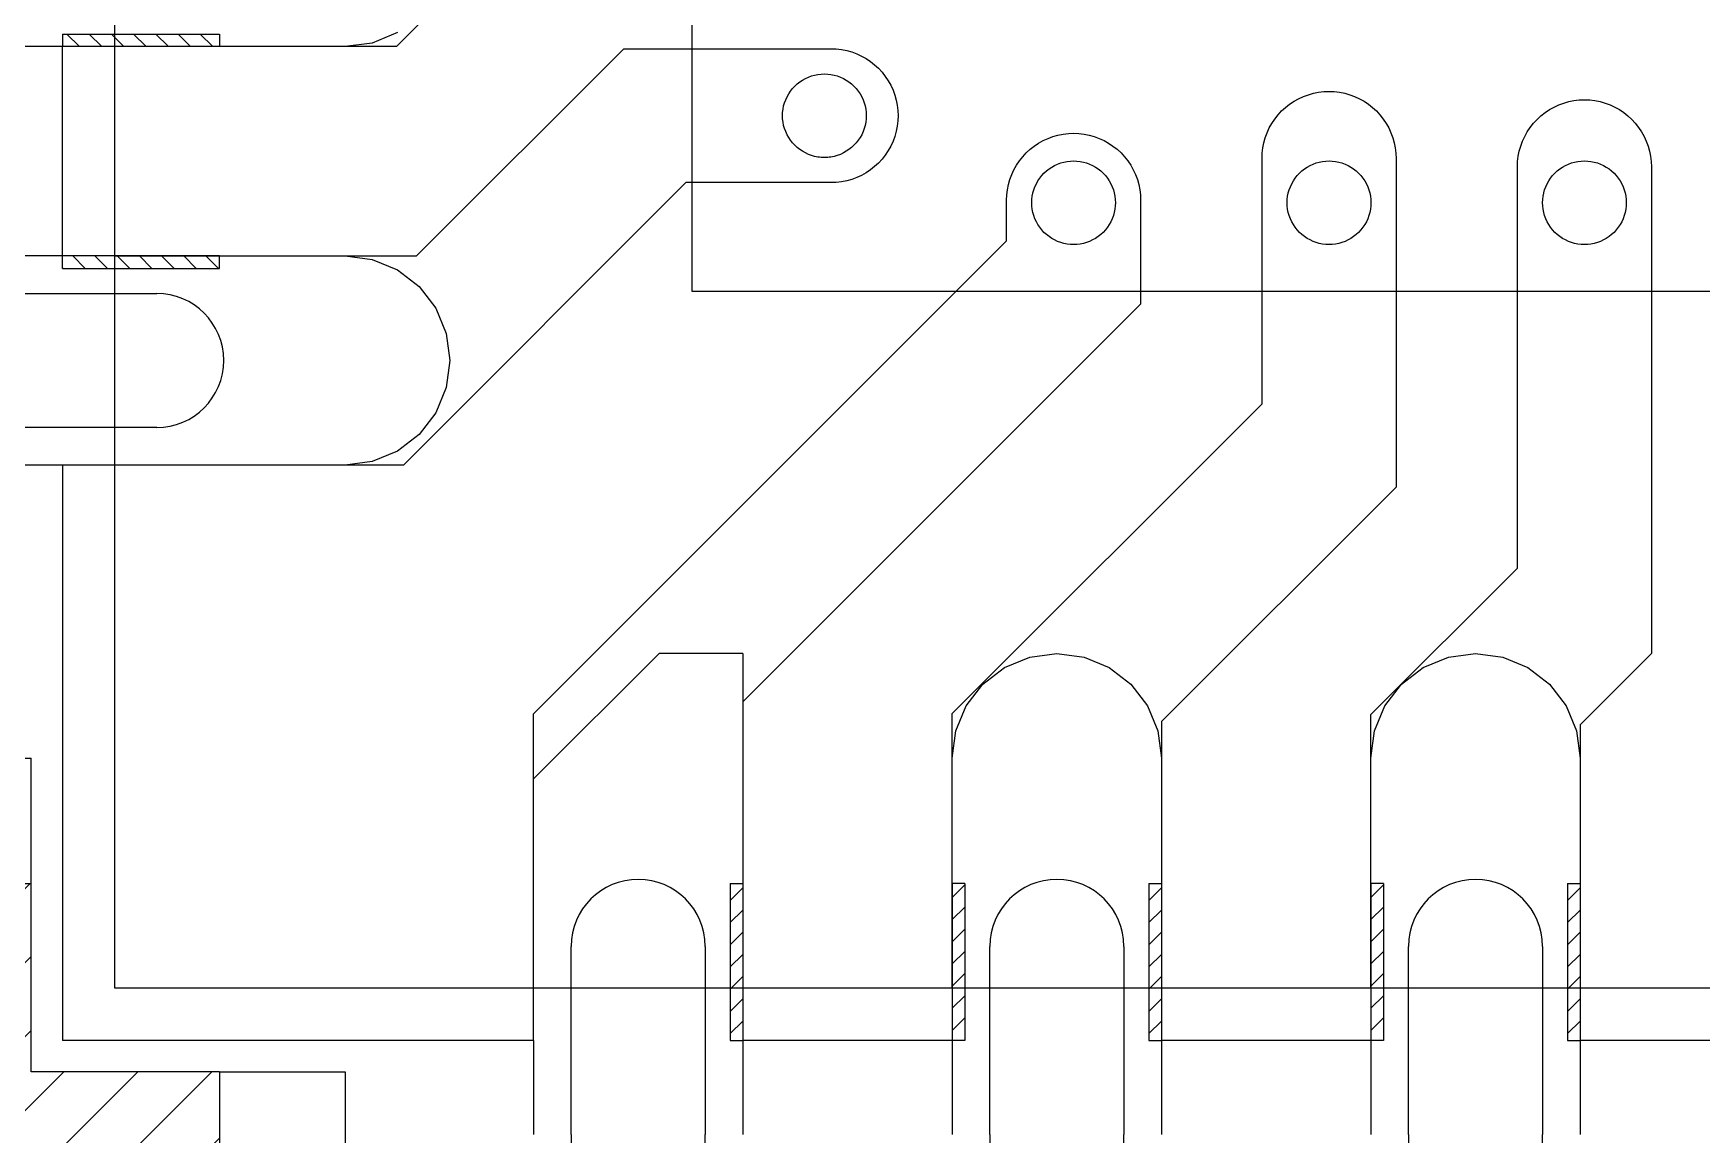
# Model space of a CAD drawing. Extents: x 98 to 785, y 191 to 514.
# Drawn here: x 168.738 to 172.723, y 266.864 to 269.496 of the extents above; entities that cross this region are included whole.
import ezdxf

# ---------------------------------------------------------------- set-up
doc = ezdxf.new("R2010")
doc.units = 0
doc.header["$LTSCALE"] = 12.7
doc.header["$MEASUREMENT"] = 0
doc.linetypes.add('PHANTOM', pattern=[2.5, 1.25, -0.25, 0.25, -0.25, 0.25, -0.25])
for name, color, linetype in [('SH-01_CU POST', 2, 'CONTINUOUS'), ('SH-01_HATCH', 10, 'CONTINUOUS'), ('SH-01_HIDDEN', 6, 'CONTINUOUS'), ('SH-01_MISC', 5, 'CONTINUOUS'), ('SH-01_NOTES', 3, 'CONTINUOUS'), ('SH-01_OBJECT', 7, 'CONTINUOUS'), ('SH-01_PHANTOM', 1, 'PHANTOM')]:
    doc.layers.add(name, color=color, linetype=linetype)
pattern_1 = [(225, (2.14, 9.315), (0.013258252, -0.013258252), [])]
pattern_2 = [(225, (2.64, 9.315), (0.013258252, -0.013258252), [])]

# ---------------------------------------------------------------- blocks, each defined once
blk = doc.blocks.new('A$C4C6C51ED')
at = {"layer": 'SH-01_HIDDEN', "ltscale": 0.05}
for p, q in [((25.3236, 4.8088), (25.3236, 4.5838)), ((25.4836, 4.5838), (25.4836, 4.8088)), ((25.8236, 4.8088), (25.8236, 4.5838)), ((25.9836, 4.5838), (25.9836, 4.8088)), ((26.3236, 4.8088), (26.3236, 4.5838)), ((26.4836, 4.5838), (26.4836, 4.8088))]:
    blk.add_line(p, q, dxfattribs=at)
blk = doc.blocks.new('A$C1C491FD5')
at = {"layer": 'SH-01_HATCH', "ltscale": 0.05}
h = blk.add_hatch(dxfattribs=at)
h.set_pattern_fill('ANSI31', color=256, scale=0.5)
h.set_pattern_definition([(45, (-84.885784, -132.481096), (-0.044194174, 0.044194174), [])])
h.paths.add_polyline_path([(-0.5192, 1.101), (-0.5192, 1.326), (-0.6692, 1.326), (-0.6692, 1.101), (-0.8942, 1.101), (-0.8942, 0.951), (-0.6692, 0.951), (-0.6692, 0.726), (-0.5192, 0.726), (-0.5192, 0.951), (-0.2942, 0.951), (-0.2942, 1.101)])
at = {"layer": 'SH-01_HIDDEN'}
for p, q in [((-0.6692, 1.476), (-0.5192, 1.476)), ((-0.6692, 1.326), (-0.6692, 1.476)), ((-0.5192, 1.326), (-0.5192, 1.476)), ((-1.0442, 1.101), (-1.0442, 0.951)), ((-0.8942, 1.101), (-1.0442, 1.101)), ((-0.2942, 1.101), (-0.1442, 1.101)), ((-0.1442, 1.101), (-0.1442, 0.951)), ((-1.0442, 0.951), (-0.8942, 0.951)), ((-0.1442, 0.951), (-0.2942, 0.951)), ((-0.6692, 0.726), (-0.6692, 0.576)), ((-0.5192, 0.726), (-0.5192, 0.576)), ((-0.6692, 0.576), (-0.5192, 0.576))]:
    blk.add_line(p, q, dxfattribs=at)
at = {"layer": 'SH-01_OBJECT'}
for p, q in [((-0.6692, 1.326), (-0.6692, 1.101)), ((-0.6692, 1.326), (-0.5192, 1.326)), ((-0.5192, 1.101), (-0.5192, 1.326)), ((-0.8942, 1.101), (-0.8942, 0.951)), ((-0.8942, 1.101), (-0.6692, 1.101)), ((-0.2942, 1.101), (-0.5192, 1.101)), ((-0.2942, 1.101), (-0.2942, 0.951)), ((-0.8942, 0.951), (-0.6692, 0.951)), ((-0.6692, 0.726), (-0.6692, 0.951)), ((-0.6692, 0.951), (-0.6692, 0.951)), ((-0.5192, 0.951), (-0.5192, 0.951)), ((-0.5192, 0.951), (-0.5192, 0.726)), ((-0.2942, 0.951), (-0.5192, 0.951)), ((-0.6692, 0.726), (-0.5192, 0.726))]:
    blk.add_line(p, q, dxfattribs=at)
blk = doc.blocks.new('A$C548803C5')
at = {"layer": 'SH-01_MISC', "ltscale": 0.05}
blk.add_lwpolyline([(-1.25, 2.5), (3.25, 2.5), (3.25, -0.5), (-1.25, -0.5)], close=True, dxfattribs=at)
blk = doc.blocks.new('A$C10CC7ADC')
at = {"layer": 'SH-01_HATCH', "ltscale": 0.05}
h = blk.add_hatch(dxfattribs=at)
h.set_pattern_fill('ANSI31', color=256, scale=0.15, angle=90)
h.set_pattern_definition([(135, (2.3775, 1.465), (-0.01325825, -0.01325825), [])])
h.paths.add_polyline_path([(0.0525, 2.24), (0.0525, 2.255), (0.1775, 2.255), (0.1775, 2.24)])
h.paths.add_polyline_path([(0.1775, 2.24), (0.1775, 2.255), (0.24, 2.255), (0.24, 2.24)])
h = blk.add_hatch(dxfattribs=at)
h.set_pattern_fill('ANSI31', color=256, scale=0.15, angle=90)
h.set_pattern_definition([(135, (2.3775, -2.585), (-0.01325825, -0.01325825), [])])
h.paths.add_polyline_path([(0.0525, 1.99), (0.0525, 1.975), (0.1775, 1.975), (0.1775, 1.99)])
h.paths.add_polyline_path([(0.1775, 1.99), (0.1775, 1.975), (0.24, 1.975), (0.24, 1.99)])
h = blk.add_hatch(dxfattribs=at)
h.set_pattern_fill('ANSI31', color=256, scale=0.15, angle=180)
h.set_pattern_definition([(225, (1.64, 9.315), (0.013258252, -0.013258252), [])])
h.paths.add_polyline_path([(0.865, 1.24), (0.85, 1.24), (0.85, 1.115), (0.865, 1.115)])
h.paths.add_polyline_path([(0.865, 1.115), (0.85, 1.115), (0.85, 1.0525), (0.865, 1.0525)])
h = blk.add_hatch(dxfattribs=at)
h.set_pattern_fill('ANSI31', color=256, scale=0.15, angle=180)
h.set_pattern_definition(pattern_1)
h.paths.add_polyline_path([(1.115, 1.24), (1.13, 1.24), (1.13, 1.115), (1.115, 1.115)])
h.paths.add_polyline_path([(1.115, 1.115), (1.13, 1.115), (1.13, 1.0525), (1.115, 1.0525)])
h = blk.add_hatch(dxfattribs=at)
h.set_pattern_fill('ANSI31', color=256, scale=0.15, angle=180)
h.set_pattern_definition(pattern_1)
h.paths.add_polyline_path([(1.365, 1.24), (1.35, 1.24), (1.35, 1.115), (1.365, 1.115)])
h.paths.add_polyline_path([(1.365, 1.115), (1.35, 1.115), (1.35, 1.0525), (1.365, 1.0525)])
h = blk.add_hatch(dxfattribs=at)
h.set_pattern_fill('ANSI31', color=256, scale=0.15, angle=180)
h.set_pattern_definition(pattern_2)
h.paths.add_polyline_path([(1.615, 1.24), (1.63, 1.24), (1.63, 1.115), (1.615, 1.115)])
h.paths.add_polyline_path([(1.615, 1.115), (1.63, 1.115), (1.63, 1.0525), (1.615, 1.0525)])
h = blk.add_hatch(dxfattribs=at)
h.set_pattern_fill('ANSI31', color=256, scale=0.15, angle=180)
h.set_pattern_definition(pattern_2)
h.paths.add_polyline_path([(1.865, 1.24), (1.85, 1.24), (1.85, 1.115), (1.865, 1.115)])
h.paths.add_polyline_path([(1.865, 1.115), (1.85, 1.115), (1.85, 1.0525), (1.865, 1.0525)])
at = {"layer": 'SH-01_CU POST'}
for points in [[(1.0123, 2.1575), (1.0122, 2.1536), (1.0117, 2.1497), (1.011, 2.1458), (1.0099, 2.1421), (1.0085, 2.1384), (1.0069, 2.1348), (1.005, 2.1314), (1.0028, 2.1281), (1.0004, 2.125), (0.9977, 2.1221), (0.9948, 2.1195), (0.9917, 2.1171), (0.9885, 2.1149), (0.985, 2.113), (0.9815, 2.1113), (0.9778, 2.1099), (0.9741, 2.1089), (0.9741, 2.1089), (0.9741, 2.1089), (0.9741, 2.1089), (0.974, 2.1089), (0.974, 2.1089), (0.974, 2.1089), (0.9739, 2.1089), (0.9739, 2.1089), (0.9702, 2.1081), (0.9702, 2.1081), (0.9702, 2.1081), (0.9702, 2.1081), (0.9702, 2.1081), (0.9702, 2.1081), (0.9702, 2.1081), (0.9702, 2.1081), (0.9701, 2.1081), (0.9701, 2.1081), (0.9701, 2.1081), (0.9701, 2.1081), (0.9701, 2.1081), (0.9701, 2.1081), (0.9682, 2.1079), (0.9663, 2.1077), (0.9663, 2.1077), (0.9663, 2.1077), (0.9663, 2.1077), (0.9663, 2.1077), (0.9663, 2.1077), (0.9662, 2.1077), (0.9662, 2.1077), (0.9627, 2.1075), (0.9624, 2.1075), (0.9624, 2.1075), (0.9624, 2.1075), (0.9623, 2.1075), (0.9623, 2.1075), (0.9623, 2.1075), (0.9619, 2.1075), (0.9585, 2.1077), (0.9585, 2.1077), (0.9584, 2.1077), (0.9584, 2.1077), (0.9584, 2.1077), (0.9584, 2.1077), (0.9584, 2.1077), (0.9583, 2.1077), (0.9565, 2.1079), (0.9546, 2.1081), (0.9546, 2.1081), (0.9546, 2.1081), (0.9546, 2.1081), (0.9546, 2.1081), (0.9545, 2.1081), (0.9545, 2.1081), (0.9545, 2.1081), (0.9545, 2.1081), (0.9545, 2.1081), (0.9545, 2.1081), (0.9545, 2.1081), (0.9545, 2.1081), (0.9544, 2.1081), (0.9507, 2.1089), (0.9507, 2.1089), (0.9507, 2.1089), (0.9507, 2.1089), (0.9507, 2.1089), (0.9506, 2.1089), (0.9506, 2.1089), (0.9506, 2.1089), (0.9506, 2.1089), (0.9469, 2.1099), (0.9432, 2.1113), (0.9396, 2.113), (0.9362, 2.1149), (0.933, 2.1171), (0.9299, 2.1195), (0.927, 2.1221), (0.9243, 2.125), (0.9219, 2.1281), (0.9197, 2.1314), (0.9178, 2.1348), (0.9161, 2.1384), (0.9148, 2.1421), (0.9137, 2.1458), (0.913, 2.1497), (0.9125, 2.1536), (0.9123, 2.1575), (0.9125, 2.1614), (0.913, 2.1653), (0.9137, 2.1692), (0.9148, 2.173), (0.9161, 2.1766), (0.9178, 2.1802), (0.9197, 2.1836), (0.9219, 2.1869), (0.9243, 2.19), (0.927, 2.1929), (0.9299, 2.1955), (0.933, 2.198), (0.9362, 2.2001), (0.9396, 2.2021), (0.9432, 2.2037), (0.9469, 2.2051), (0.9507, 2.2061), (0.9545, 2.2069), (0.9584, 2.2073), (0.9623, 2.2075), (0.9663, 2.2073), (0.9702, 2.2069), (0.974, 2.2061), (0.9778, 2.2051), (0.9815, 2.2037), (0.985, 2.2021), (0.9885, 2.2001), (0.9917, 2.198), (0.9948, 2.1955), (0.9977, 2.1929), (1.0004, 2.19), (1.0028, 2.1869), (1.005, 2.1836), (1.0069, 2.1802), (1.0085, 2.1766), (1.0099, 2.173), (1.011, 2.1692), (1.0117, 2.1653), (1.0122, 2.1614)], [(1.0123, 2.1575), (1.0122, 2.1536), (1.0117, 2.1497), (1.011, 2.1458), (1.0099, 2.1421), (1.0085, 2.1384), (1.0069, 2.1348), (1.005, 2.1314), (1.0028, 2.1281), (1.0004, 2.125), (0.9977, 2.1221), (0.9948, 2.1195), (0.9917, 2.1171), (0.9885, 2.1149), (0.985, 2.113), (0.9815, 2.1113), (0.9778, 2.1099), (0.9741, 2.1089), (0.9741, 2.1089), (0.9741, 2.1089), (0.9741, 2.1089), (0.974, 2.1089), (0.974, 2.1089), (0.974, 2.1089), (0.9739, 2.1089), (0.9739, 2.1089), (0.9702, 2.1081), (0.9702, 2.1081), (0.9702, 2.1081), (0.9702, 2.1081), (0.9702, 2.1081), (0.9702, 2.1081), (0.9702, 2.1081), (0.9702, 2.1081), (0.9701, 2.1081), (0.9701, 2.1081), (0.9701, 2.1081), (0.9701, 2.1081), (0.9701, 2.1081), (0.9701, 2.1081), (0.9682, 2.1079), (0.9663, 2.1077), (0.9663, 2.1077), (0.9663, 2.1077), (0.9663, 2.1077), (0.9663, 2.1077), (0.9663, 2.1077), (0.9662, 2.1077), (0.9662, 2.1077), (0.9627, 2.1075), (0.9624, 2.1075), (0.9624, 2.1075), (0.9624, 2.1075), (0.9623, 2.1075), (0.9623, 2.1075), (0.9623, 2.1075), (0.9619, 2.1075), (0.9585, 2.1077), (0.9585, 2.1077), (0.9584, 2.1077), (0.9584, 2.1077), (0.9584, 2.1077), (0.9584, 2.1077), (0.9584, 2.1077), (0.9583, 2.1077), (0.9565, 2.1079), (0.9546, 2.1081), (0.9546, 2.1081), (0.9546, 2.1081), (0.9546, 2.1081), (0.9546, 2.1081), (0.9545, 2.1081), (0.9545, 2.1081), (0.9545, 2.1081), (0.9545, 2.1081), (0.9545, 2.1081), (0.9545, 2.1081), (0.9545, 2.1081), (0.9545, 2.1081), (0.9544, 2.1081), (0.9507, 2.1089), (0.9507, 2.1089), (0.9507, 2.1089), (0.9507, 2.1089), (0.9507, 2.1089), (0.9506, 2.1089), (0.9506, 2.1089), (0.9506, 2.1089), (0.9506, 2.1089), (0.9469, 2.1099), (0.9432, 2.1113), (0.9396, 2.113), (0.9362, 2.1149), (0.933, 2.1171), (0.9299, 2.1195), (0.927, 2.1221), (0.9243, 2.125), (0.9219, 2.1281), (0.9197, 2.1314), (0.9178, 2.1348), (0.9161, 2.1384), (0.9148, 2.1421), (0.9137, 2.1458), (0.913, 2.1497), (0.9125, 2.1536), (0.9123, 2.1575), (0.9125, 2.1614), (0.913, 2.1653), (0.9137, 2.1692), (0.9148, 2.173), (0.9161, 2.1766), (0.9178, 2.1802), (0.9197, 2.1836), (0.9219, 2.1869), (0.9243, 2.19), (0.927, 2.1929), (0.9299, 2.1955), (0.933, 2.198), (0.9362, 2.2001), (0.9396, 2.2021), (0.9432, 2.2037), (0.9469, 2.2051), (0.9507, 2.2061), (0.9545, 2.2069), (0.9584, 2.2073), (0.9623, 2.2075), (0.9663, 2.2073), (0.9702, 2.2069), (0.974, 2.2061), (0.9778, 2.2051), (0.9815, 2.2037), (0.985, 2.2021), (0.9885, 2.2001), (0.9917, 2.198), (0.9948, 2.1955), (0.9977, 2.1929), (1.0004, 2.19), (1.0028, 2.1869), (1.005, 2.1836), (1.0069, 2.1802), (1.0085, 2.1766), (1.0099, 2.173), (1.011, 2.1692), (1.0117, 2.1653), (1.0122, 2.1614)], [(1.31, 2.0535), (1.3098, 2.0496), (1.3094, 2.0457), (1.3086, 2.0418), (1.3076, 2.0381), (1.3062, 2.0344), (1.3046, 2.0308), (1.3026, 2.0274), (1.3005, 2.0241), (1.298, 2.021), (1.2954, 2.0181), (1.2925, 2.0155), (1.2894, 2.0131), (1.2861, 2.0109), (1.2827, 2.009), (1.2791, 2.0073), (1.2755, 2.0059), (1.2717, 2.0049), (1.2678, 2.0041), (1.2639, 2.0037), (1.26, 2.0035), (1.2561, 2.0037), (1.2522, 2.0041), (1.2483, 2.0049), (1.2446, 2.0059), (1.2409, 2.0073), (1.2373, 2.009), (1.2339, 2.0109), (1.2306, 2.0131), (1.2275, 2.0155), (1.2246, 2.0181), (1.222, 2.021), (1.2196, 2.0241), (1.2174, 2.0274), (1.2155, 2.0308), (1.2138, 2.0344), (1.2124, 2.0381), (1.2114, 2.0418), (1.2106, 2.0457), (1.2102, 2.0496), (1.21, 2.0534), (1.21, 2.0534), (1.21, 2.0535), (1.21, 2.0535), (1.21, 2.0536), (1.21, 2.0536), (1.2102, 2.0574), (1.2102, 2.0574), (1.2102, 2.0574), (1.2102, 2.0574), (1.2102, 2.0575), (1.2102, 2.0575), (1.2102, 2.0575), (1.2106, 2.0612), (1.2106, 2.0613), (1.2106, 2.0613), (1.2106, 2.0613), (1.2106, 2.0613), (1.2106, 2.0613), (1.2106, 2.0613), (1.2106, 2.0614), (1.2106, 2.0614), (1.2106, 2.0614), (1.2106, 2.0614), (1.2106, 2.0614), (1.2114, 2.0651), (1.2114, 2.0651), (1.2114, 2.0651), (1.2114, 2.0651), (1.2114, 2.0651), (1.2114, 2.0651), (1.2114, 2.0652), (1.2114, 2.0652), (1.2114, 2.0652), (1.2114, 2.0652), (1.2114, 2.0652), (1.2114, 2.0652), (1.2114, 2.0652), (1.2114, 2.0652), (1.2114, 2.0652), (1.2114, 2.0652), (1.2124, 2.069), (1.2138, 2.0726), (1.2155, 2.0762), (1.2174, 2.0796), (1.2196, 2.0829), (1.222, 2.086), (1.2246, 2.0889), (1.2275, 2.0915), (1.2306, 2.094), (1.2339, 2.0961), (1.2373, 2.0981), (1.2409, 2.0997), (1.2446, 2.1011), (1.2483, 2.1021), (1.2522, 2.1029), (1.2561, 2.1033), (1.26, 2.1035), (1.2639, 2.1033), (1.2678, 2.1029), (1.2717, 2.1021), (1.2755, 2.1011), (1.2791, 2.0997), (1.2827, 2.0981), (1.2861, 2.0961), (1.2894, 2.094), (1.2925, 2.0915), (1.2954, 2.0889), (1.298, 2.086), (1.3005, 2.0829), (1.3026, 2.0796), (1.3046, 2.0762), (1.3062, 2.0726), (1.3076, 2.069), (1.3086, 2.0652), (1.3094, 2.0613), (1.3098, 2.0574)], [(1.31, 2.0535), (1.3098, 2.0496), (1.3094, 2.0457), (1.3086, 2.0418), (1.3076, 2.0381), (1.3062, 2.0344), (1.3046, 2.0308), (1.3026, 2.0274), (1.3005, 2.0241), (1.298, 2.021), (1.2954, 2.0181), (1.2925, 2.0155), (1.2894, 2.0131), (1.2861, 2.0109), (1.2827, 2.009), (1.2791, 2.0073), (1.2755, 2.0059), (1.2717, 2.0049), (1.2678, 2.0041), (1.2639, 2.0037), (1.26, 2.0035), (1.2561, 2.0037), (1.2522, 2.0041), (1.2483, 2.0049), (1.2446, 2.0059), (1.2409, 2.0073), (1.2373, 2.009), (1.2339, 2.0109), (1.2306, 2.0131), (1.2275, 2.0155), (1.2246, 2.0181), (1.222, 2.021), (1.2196, 2.0241), (1.2174, 2.0274), (1.2155, 2.0308), (1.2138, 2.0344), (1.2124, 2.0381), (1.2114, 2.0418), (1.2106, 2.0457), (1.2102, 2.0496), (1.21, 2.0534), (1.21, 2.0534), (1.21, 2.0535), (1.21, 2.0535), (1.21, 2.0536), (1.21, 2.0536), (1.2102, 2.0574), (1.2102, 2.0574), (1.2102, 2.0574), (1.2102, 2.0574), (1.2102, 2.0575), (1.2102, 2.0575), (1.2102, 2.0575), (1.2106, 2.0612), (1.2106, 2.0613), (1.2106, 2.0613), (1.2106, 2.0613), (1.2106, 2.0613), (1.2106, 2.0613), (1.2106, 2.0613), (1.2106, 2.0614), (1.2106, 2.0614), (1.2106, 2.0614), (1.2106, 2.0614), (1.2106, 2.0614), (1.2114, 2.0651), (1.2114, 2.0651), (1.2114, 2.0651), (1.2114, 2.0651), (1.2114, 2.0651), (1.2114, 2.0651), (1.2114, 2.0652), (1.2114, 2.0652), (1.2114, 2.0652), (1.2114, 2.0652), (1.2114, 2.0652), (1.2114, 2.0652), (1.2114, 2.0652), (1.2114, 2.0652), (1.2114, 2.0652), (1.2114, 2.0652), (1.2124, 2.069), (1.2138, 2.0726), (1.2155, 2.0762), (1.2174, 2.0796), (1.2196, 2.0829), (1.222, 2.086), (1.2246, 2.0889), (1.2275, 2.0915), (1.2306, 2.094), (1.2339, 2.0961), (1.2373, 2.0981), (1.2409, 2.0997), (1.2446, 2.1011), (1.2483, 2.1021), (1.2522, 2.1029), (1.2561, 2.1033), (1.26, 2.1035), (1.2639, 2.1033), (1.2678, 2.1029), (1.2717, 2.1021), (1.2755, 2.1011), (1.2791, 2.0997), (1.2827, 2.0981), (1.2861, 2.0961), (1.2894, 2.094), (1.2925, 2.0915), (1.2954, 2.0889), (1.298, 2.086), (1.3005, 2.0829), (1.3026, 2.0796), (1.3046, 2.0762), (1.3062, 2.0726), (1.3076, 2.069), (1.3086, 2.0652), (1.3094, 2.0613), (1.3098, 2.0574)], [(1.615, 2.0535), (1.6148, 2.0496), (1.6144, 2.0457), (1.6136, 2.0418), (1.6126, 2.0381), (1.6112, 2.0344), (1.6096, 2.0308), (1.6076, 2.0274), (1.6055, 2.0241), (1.603, 2.021), (1.6004, 2.0181), (1.5975, 2.0155), (1.5944, 2.0131), (1.5911, 2.0109), (1.5877, 2.009), (1.5841, 2.0073), (1.5805, 2.0059), (1.5767, 2.0049), (1.5728, 2.0041), (1.5689, 2.0037), (1.565, 2.0035), (1.5611, 2.0037), (1.5572, 2.0041), (1.5533, 2.0049), (1.5496, 2.0059), (1.5459, 2.0073), (1.5423, 2.009), (1.5389, 2.0109), (1.5356, 2.0131), (1.5325, 2.0155), (1.5296, 2.0181), (1.527, 2.021), (1.5246, 2.0241), (1.5224, 2.0274), (1.5205, 2.0308), (1.5188, 2.0344), (1.5174, 2.0381), (1.5164, 2.0418), (1.5156, 2.0457), (1.5152, 2.0496), (1.515, 2.0534), (1.515, 2.0534), (1.515, 2.0535), (1.515, 2.0535), (1.515, 2.0536), (1.515, 2.0536), (1.5152, 2.0574), (1.5152, 2.0574), (1.5152, 2.0574), (1.5152, 2.0574), (1.5152, 2.0575), (1.5152, 2.0575), (1.5152, 2.0575), (1.5156, 2.0612), (1.5156, 2.0613), (1.5156, 2.0613), (1.5156, 2.0613), (1.5156, 2.0613), (1.5156, 2.0613), (1.5156, 2.0613), (1.5156, 2.0614), (1.5156, 2.0614), (1.5156, 2.0614), (1.5156, 2.0614), (1.5156, 2.0614), (1.5164, 2.0651), (1.5164, 2.0651), (1.5164, 2.0651), (1.5164, 2.0651), (1.5164, 2.0651), (1.5164, 2.0651), (1.5164, 2.0652), (1.5164, 2.0652), (1.5164, 2.0652), (1.5164, 2.0652), (1.5164, 2.0652), (1.5164, 2.0652), (1.5164, 2.0652), (1.5164, 2.0652), (1.5164, 2.0652), (1.5164, 2.0652), (1.5174, 2.069), (1.5188, 2.0726), (1.5205, 2.0762), (1.5224, 2.0796), (1.5246, 2.0829), (1.527, 2.086), (1.5296, 2.0889), (1.5325, 2.0915), (1.5356, 2.094), (1.5389, 2.0961), (1.5423, 2.0981), (1.5459, 2.0997), (1.5496, 2.1011), (1.5533, 2.1021), (1.5572, 2.1029), (1.5611, 2.1033), (1.565, 2.1035), (1.5689, 2.1033), (1.5728, 2.1029), (1.5767, 2.1021), (1.5805, 2.1011), (1.5841, 2.0997), (1.5877, 2.0981), (1.5911, 2.0961), (1.5944, 2.094), (1.5975, 2.0915), (1.6004, 2.0889), (1.603, 2.086), (1.6055, 2.0829), (1.6076, 2.0796), (1.6096, 2.0762), (1.6112, 2.0726), (1.6126, 2.069), (1.6136, 2.0652), (1.6144, 2.0613), (1.6148, 2.0574)], [(1.615, 2.0535), (1.6148, 2.0496), (1.6144, 2.0457), (1.6136, 2.0418), (1.6126, 2.0381), (1.6112, 2.0344), (1.6096, 2.0308), (1.6076, 2.0274), (1.6055, 2.0241), (1.603, 2.021), (1.6004, 2.0181), (1.5975, 2.0155), (1.5944, 2.0131), (1.5911, 2.0109), (1.5877, 2.009), (1.5841, 2.0073), (1.5805, 2.0059), (1.5767, 2.0049), (1.5728, 2.0041), (1.5689, 2.0037), (1.565, 2.0035), (1.5611, 2.0037), (1.5572, 2.0041), (1.5533, 2.0049), (1.5496, 2.0059), (1.5459, 2.0073), (1.5423, 2.009), (1.5389, 2.0109), (1.5356, 2.0131), (1.5325, 2.0155), (1.5296, 2.0181), (1.527, 2.021), (1.5246, 2.0241), (1.5224, 2.0274), (1.5205, 2.0308), (1.5188, 2.0344), (1.5174, 2.0381), (1.5164, 2.0418), (1.5156, 2.0457), (1.5152, 2.0496), (1.515, 2.0534), (1.515, 2.0534), (1.515, 2.0535), (1.515, 2.0535), (1.515, 2.0536), (1.515, 2.0536), (1.5152, 2.0574), (1.5152, 2.0574), (1.5152, 2.0574), (1.5152, 2.0574), (1.5152, 2.0575), (1.5152, 2.0575), (1.5152, 2.0575), (1.5156, 2.0612), (1.5156, 2.0613), (1.5156, 2.0613), (1.5156, 2.0613), (1.5156, 2.0613), (1.5156, 2.0613), (1.5156, 2.0613), (1.5156, 2.0614), (1.5156, 2.0614), (1.5156, 2.0614), (1.5156, 2.0614), (1.5156, 2.0614), (1.5164, 2.0651), (1.5164, 2.0651), (1.5164, 2.0651), (1.5164, 2.0651), (1.5164, 2.0651), (1.5164, 2.0651), (1.5164, 2.0652), (1.5164, 2.0652), (1.5164, 2.0652), (1.5164, 2.0652), (1.5164, 2.0652), (1.5164, 2.0652), (1.5164, 2.0652), (1.5164, 2.0652), (1.5164, 2.0652), (1.5164, 2.0652), (1.5174, 2.069), (1.5188, 2.0726), (1.5205, 2.0762), (1.5224, 2.0796), (1.5246, 2.0829), (1.527, 2.086), (1.5296, 2.0889), (1.5325, 2.0915), (1.5356, 2.094), (1.5389, 2.0961), (1.5423, 2.0981), (1.5459, 2.0997), (1.5496, 2.1011), (1.5533, 2.1021), (1.5572, 2.1029), (1.5611, 2.1033), (1.565, 2.1035), (1.5689, 2.1033), (1.5728, 2.1029), (1.5767, 2.1021), (1.5805, 2.1011), (1.5841, 2.0997), (1.5877, 2.0981), (1.5911, 2.0961), (1.5944, 2.094), (1.5975, 2.0915), (1.6004, 2.0889), (1.603, 2.086), (1.6055, 2.0829), (1.6076, 2.0796), (1.6096, 2.0762), (1.6112, 2.0726), (1.6126, 2.069), (1.6136, 2.0652), (1.6144, 2.0613), (1.6148, 2.0574)], [(1.92, 2.0535), (1.9198, 2.0496), (1.9194, 2.0457), (1.9186, 2.0418), (1.9176, 2.0381), (1.9162, 2.0344), (1.9146, 2.0308), (1.9126, 2.0274), (1.9105, 2.0241), (1.908, 2.021), (1.9054, 2.0181), (1.9025, 2.0155), (1.8994, 2.0131), (1.8961, 2.0109), (1.8927, 2.009), (1.8891, 2.0073), (1.8855, 2.0059), (1.8817, 2.0049), (1.8778, 2.0041), (1.8739, 2.0037), (1.87, 2.0035), (1.8661, 2.0037), (1.8622, 2.0041), (1.8583, 2.0049), (1.8546, 2.0059), (1.8509, 2.0073), (1.8473, 2.009), (1.8439, 2.0109), (1.8406, 2.0131), (1.8375, 2.0155), (1.8346, 2.0181), (1.832, 2.021), (1.8296, 2.0241), (1.8274, 2.0274), (1.8255, 2.0308), (1.8238, 2.0344), (1.8224, 2.0381), (1.8214, 2.0418), (1.8206, 2.0457), (1.8202, 2.0496), (1.82, 2.0534), (1.82, 2.0534), (1.82, 2.0535), (1.82, 2.0535), (1.82, 2.0536), (1.82, 2.0536), (1.8202, 2.0574), (1.8202, 2.0574), (1.8202, 2.0574), (1.8202, 2.0574), (1.8202, 2.0575), (1.8202, 2.0575), (1.8202, 2.0575), (1.8206, 2.0612), (1.8206, 2.0613), (1.8206, 2.0613), (1.8206, 2.0613), (1.8206, 2.0613), (1.8206, 2.0613), (1.8206, 2.0613), (1.8206, 2.0614), (1.8206, 2.0614), (1.8206, 2.0614), (1.8206, 2.0614), (1.8206, 2.0614), (1.8214, 2.0651), (1.8214, 2.0651), (1.8214, 2.0651), (1.8214, 2.0651), (1.8214, 2.0651), (1.8214, 2.0651), (1.8214, 2.0652), (1.8214, 2.0652), (1.8214, 2.0652), (1.8214, 2.0652), (1.8214, 2.0652), (1.8214, 2.0652), (1.8214, 2.0652), (1.8214, 2.0652), (1.8214, 2.0652), (1.8214, 2.0652), (1.8224, 2.069), (1.8238, 2.0726), (1.8255, 2.0762), (1.8274, 2.0796), (1.8296, 2.0829), (1.832, 2.086), (1.8346, 2.0889), (1.8375, 2.0915), (1.8406, 2.094), (1.8439, 2.0961), (1.8473, 2.0981), (1.8509, 2.0997), (1.8546, 2.1011), (1.8583, 2.1021), (1.8622, 2.1029), (1.8661, 2.1033), (1.87, 2.1035), (1.8739, 2.1033), (1.8778, 2.1029), (1.8817, 2.1021), (1.8855, 2.1011), (1.8891, 2.0997), (1.8927, 2.0981), (1.8961, 2.0961), (1.8994, 2.094), (1.9025, 2.0915), (1.9054, 2.0889), (1.908, 2.086), (1.9105, 2.0829), (1.9126, 2.0796), (1.9146, 2.0762), (1.9162, 2.0726), (1.9176, 2.069), (1.9186, 2.0652), (1.9194, 2.0613), (1.9198, 2.0574)], [(1.92, 2.0535), (1.9198, 2.0496), (1.9194, 2.0457), (1.9186, 2.0418), (1.9176, 2.0381), (1.9162, 2.0344), (1.9146, 2.0308), (1.9126, 2.0274), (1.9105, 2.0241), (1.908, 2.021), (1.9054, 2.0181), (1.9025, 2.0155), (1.8994, 2.0131), (1.8961, 2.0109), (1.8927, 2.009), (1.8891, 2.0073), (1.8855, 2.0059), (1.8817, 2.0049), (1.8778, 2.0041), (1.8739, 2.0037), (1.87, 2.0035), (1.8661, 2.0037), (1.8622, 2.0041), (1.8583, 2.0049), (1.8546, 2.0059), (1.8509, 2.0073), (1.8473, 2.009), (1.8439, 2.0109), (1.8406, 2.0131), (1.8375, 2.0155), (1.8346, 2.0181), (1.832, 2.021), (1.8296, 2.0241), (1.8274, 2.0274), (1.8255, 2.0308), (1.8238, 2.0344), (1.8224, 2.0381), (1.8214, 2.0418), (1.8206, 2.0457), (1.8202, 2.0496), (1.82, 2.0534), (1.82, 2.0534), (1.82, 2.0535), (1.82, 2.0535), (1.82, 2.0536), (1.82, 2.0536), (1.8202, 2.0574), (1.8202, 2.0574), (1.8202, 2.0574), (1.8202, 2.0574), (1.8202, 2.0575), (1.8202, 2.0575), (1.8202, 2.0575), (1.8206, 2.0612), (1.8206, 2.0613), (1.8206, 2.0613), (1.8206, 2.0613), (1.8206, 2.0613), (1.8206, 2.0613), (1.8206, 2.0613), (1.8206, 2.0614), (1.8206, 2.0614), (1.8206, 2.0614), (1.8206, 2.0614), (1.8206, 2.0614), (1.8214, 2.0651), (1.8214, 2.0651), (1.8214, 2.0651), (1.8214, 2.0651), (1.8214, 2.0651), (1.8214, 2.0651), (1.8214, 2.0652), (1.8214, 2.0652), (1.8214, 2.0652), (1.8214, 2.0652), (1.8214, 2.0652), (1.8214, 2.0652), (1.8214, 2.0652), (1.8214, 2.0652), (1.8214, 2.0652), (1.8214, 2.0652), (1.8224, 2.069), (1.8238, 2.0726), (1.8255, 2.0762), (1.8274, 2.0796), (1.8296, 2.0829), (1.832, 2.086), (1.8346, 2.0889), (1.8375, 2.0915), (1.8406, 2.094), (1.8439, 2.0961), (1.8473, 2.0981), (1.8509, 2.0997), (1.8546, 2.1011), (1.8583, 2.1021), (1.8622, 2.1029), (1.8661, 2.1033), (1.87, 2.1035), (1.8739, 2.1033), (1.8778, 2.1029), (1.8817, 2.1021), (1.8855, 2.1011), (1.8891, 2.0997), (1.8927, 2.0981), (1.8961, 2.0961), (1.8994, 2.094), (1.9025, 2.0915), (1.9054, 2.0889), (1.908, 2.086), (1.9105, 2.0829), (1.9126, 2.0796), (1.9146, 2.0762), (1.9162, 2.0726), (1.9176, 2.069), (1.9186, 2.0652), (1.9194, 2.0613), (1.9198, 2.0574)]]:
    blk.add_lwpolyline(points, close=True, dxfattribs=at)
at = {"layer": 'SH-01_HIDDEN'}
for p, q in [((0.4525, 2.2567), (0.4224, 2.2443)), ((0.39, 2.24), (0.115, 2.24)), ((0.4224, 2.2443), (0.39, 2.24)), ((0.115, 1.99), (0.39, 1.99)), ((0.39, 1.99), (0.4224, 1.9857)), ((0.4224, 1.9857), (0.4525, 1.9733)), ((0.4525, 1.9733), (0.4784, 1.9534)), ((0.4784, 1.9534), (0.4983, 1.9275)), ((0.4983, 1.9275), (0.5107, 1.8974)), ((0.5107, 1.8974), (0.515, 1.865)), ((0.515, 1.865), (0.5107, 1.8327)), ((0.5107, 1.8327), (0.4983, 1.8025)), ((0.4983, 1.8025), (0.4784, 1.7766)), ((0.4784, 1.7766), (0.4525, 1.7567)), ((0.4525, 1.7567), (0.4224, 1.7443)), ((0.39, 1.74), (0.115, 1.74)), ((0.4224, 1.7443), (0.39, 1.74)), ((0.865, 1.515), (0.865, 1.115)), ((1.2077, 1.5107), (1.24, 1.515)), ((1.24, 1.515), (1.2724, 1.5107)), ((1.7077, 1.5107), (1.74, 1.515)), ((1.74, 1.515), (1.7724, 1.5107)), ((1.1516, 1.4784), (1.1775, 1.4983)), ((1.1775, 1.4983), (1.2077, 1.5107)), ((1.2724, 1.5107), (1.3025, 1.4983)), ((1.3025, 1.4983), (1.3284, 1.4784)), ((1.6516, 1.4784), (1.6775, 1.4983)), ((1.6775, 1.4983), (1.7077, 1.5107)), ((1.7724, 1.5107), (1.8025, 1.4983)), ((1.8025, 1.4983), (1.8284, 1.4784)), ((1.1317, 1.4525), (1.1516, 1.4784)), ((1.3284, 1.4784), (1.3483, 1.4525)), ((1.6317, 1.4525), (1.6516, 1.4784)), ((1.8284, 1.4784), (1.8483, 1.4525)), ((1.1193, 1.4224), (1.1317, 1.4525)), ((1.3483, 1.4525), (1.3607, 1.4224)), ((1.6193, 1.4224), (1.6317, 1.4525)), ((1.8483, 1.4525), (1.8607, 1.4224)), ((1.115, 1.39), (1.1193, 1.4224)), ((1.3607, 1.4224), (1.365, 1.39)), ((1.615, 1.39), (1.6193, 1.4224)), ((1.8607, 1.4224), (1.865, 1.39)), ((1.115, 1.115), (1.115, 1.39)), ((1.365, 1.39), (1.365, 1.115)), ((1.615, 1.115), (1.615, 1.39)), ((1.865, 1.39), (1.865, 1.115)), ((0.615, 1.115), (0.615, 1.365))]:
    blk.add_line(p, q, dxfattribs=at)
at = {"layer": 'SH-01_HIDDEN', "ltscale": 0.05}
for p, q in [((0.0525, 2.24), (-0.06, 2.24)), ((0.0525, 1.99), (-0.06, 1.99)), ((-0.06, 1.945), (0.165, 1.945)), ((0.165, 1.785), (-0.06, 1.785)), ((0.0525, 1.74), (-0.06, 1.74)), ((0.765, 1.515), (0.615, 1.365)), ((0.865, 1.515), (0.765, 1.515)), ((0.66, 0.94), (0.66, 1.165)), ((0.82, 1.165), (0.82, 0.94)), ((1.16, 0.94), (1.16, 1.165)), ((1.32, 1.165), (1.32, 0.94)), ((1.66, 0.94), (1.66, 1.165)), ((1.82, 1.165), (1.82, 0.94)), ((0.615, 1.0525), (0.615, 0.94)), ((0.865, 1.0525), (0.865, 0.94)), ((1.115, 1.0525), (1.115, 0.94)), ((1.365, 1.0525), (1.365, 0.94)), ((1.615, 1.0525), (1.615, 0.94)), ((1.865, 1.0525), (1.865, 0.94))]:
    blk.add_line(p, q, dxfattribs=at)
for centre, start, end in [((0.165, 1.865), 0, 90), ((0.165, 1.865), 270, 0), ((0.74, 1.165), 90, 180), ((0.74, 1.165), 0, 90), ((1.24, 1.165), 90, 180), ((1.24, 1.165), 0, 90), ((1.74, 1.165), 90, 180), ((1.74, 1.165), 0, 90)]:
    blk.add_arc(centre, 0.08, start, end, dxfattribs=at)
at = {"layer": 'SH-01_MISC'}
blk.add_lwpolyline([(4.615, 1.115), (0.115, 1.115), (0.115, 4.115), (4.615, 4.115)], close=True, dxfattribs=at)
at = {"layer": 'SH-01_OBJECT'}
for p, q in [((0.594, 2.3825), (0.4515, 2.24)), ((0.4515, 2.24), (0.115, 2.24)), ((0.4752, 1.99), (0.7227, 2.2375)), ((0.7227, 2.2375), (0.9703, 2.2375)), ((0.9703, 2.2375), (0.9766, 2.2373)), ((0.9766, 2.2373), (0.9829, 2.2365)), ((0.9829, 2.2365), (0.989, 2.2353)), ((0.989, 2.2353), (0.9951, 2.2336)), ((0.9951, 2.2336), (1.001, 2.2314)), ((1.001, 2.2314), (1.0067, 2.2288)), ((1.0067, 2.2288), (1.0121, 2.2257)), ((1.0121, 2.2257), (1.0174, 2.2222)), ((1.0174, 2.2222), (1.0223, 2.2183)), ((1.0223, 2.2183), (1.0269, 2.2141)), ((1.0269, 2.2141), (1.0312, 2.2095)), ((1.0312, 2.2095), (1.0351, 2.2045)), ((1.0351, 2.2045), (1.0386, 2.1993)), ((1.0386, 2.1993), (1.0416, 2.1938)), ((1.0416, 2.1938), (1.0443, 2.1881)), ((1.0443, 2.1881), (1.0464, 2.1822)), ((1.0464, 2.1822), (1.0481, 2.1762)), ((1.0481, 2.1762), (1.0494, 2.17)), ((1.518, 2.1712), (1.5232, 2.1747)), ((1.5232, 2.1747), (1.5287, 2.1778)), ((1.5287, 2.1778), (1.5344, 2.1804)), ((1.5344, 2.1804), (1.5403, 2.1826)), ((1.5403, 2.1826), (1.5463, 2.1843)), ((1.5463, 2.1843), (1.5525, 2.1855)), ((1.5525, 2.1855), (1.5587, 2.1863)), ((1.5587, 2.1863), (1.565, 2.1865)), ((1.565, 2.1865), (1.5713, 2.1863)), ((1.5713, 2.1863), (1.5775, 2.1855)), ((1.5775, 2.1855), (1.5837, 2.1843)), ((1.5837, 2.1843), (1.5897, 2.1826)), ((1.5897, 2.1826), (1.5956, 2.1804)), ((1.5956, 2.1804), (1.6013, 2.1778)), ((1.6013, 2.1778), (1.6068, 2.1747)), ((1.6068, 2.1747), (1.612, 2.1712)), ((1.8394, 2.1704), (1.8453, 2.1726)), ((1.8453, 2.1726), (1.8513, 2.1743)), ((1.8513, 2.1743), (1.8575, 2.1755)), ((1.8575, 2.1755), (1.8637, 2.1763)), ((1.8637, 2.1763), (1.87, 2.1765)), ((1.87, 2.1765), (1.8763, 2.1763)), ((1.8763, 2.1763), (1.8825, 2.1755)), ((1.8825, 2.1755), (1.8887, 2.1743)), ((1.8887, 2.1743), (1.8947, 2.1726)), ((1.8947, 2.1726), (1.9006, 2.1704)), ((1.0494, 2.17), (1.0501, 2.1638)), ((1.0501, 2.1638), (1.0503, 2.1575)), ((1.0503, 2.1575), (1.0501, 2.1512)), ((1.4968, 2.1483), (1.5003, 2.1535)), ((1.5003, 2.1535), (1.5042, 2.1585)), ((1.5042, 2.1585), (1.5084, 2.1631)), ((1.5084, 2.1631), (1.513, 2.1673)), ((1.513, 2.1673), (1.518, 2.1712)), ((1.612, 2.1712), (1.617, 2.1673)), ((1.617, 2.1673), (1.6216, 2.1631)), ((1.6216, 2.1631), (1.6258, 2.1585)), ((1.6258, 2.1585), (1.6297, 2.1535)), ((1.6297, 2.1535), (1.6332, 2.1483)), ((1.8092, 2.1485), (1.8134, 2.1531)), ((1.8134, 2.1531), (1.818, 2.1573)), ((1.818, 2.1573), (1.823, 2.1612)), ((1.823, 2.1612), (1.8282, 2.1647)), ((1.8282, 2.1647), (1.8337, 2.1678)), ((1.8337, 2.1678), (1.8394, 2.1704)), ((1.9006, 2.1704), (1.9063, 2.1678)), ((1.9063, 2.1678), (1.9118, 2.1647)), ((1.9118, 2.1647), (1.917, 2.1612)), ((1.917, 2.1612), (1.922, 2.1573)), ((1.922, 2.1573), (1.9266, 2.1531)), ((1.9266, 2.1531), (1.9308, 2.1485)), ((1.0464, 2.1328), (1.0443, 2.1269)), ((1.0481, 2.1388), (1.0464, 2.1328)), ((1.0494, 2.145), (1.0481, 2.1388)), ((1.0501, 2.1512), (1.0494, 2.145)), ((1.2294, 2.1304), (1.2353, 2.1326)), ((1.2353, 2.1326), (1.2413, 2.1343)), ((1.2413, 2.1343), (1.2475, 2.1355)), ((1.2475, 2.1355), (1.2537, 2.1363)), ((1.2537, 2.1363), (1.26, 2.1365)), ((1.26, 2.1365), (1.2663, 2.1363)), ((1.2663, 2.1363), (1.2725, 2.1355)), ((1.2725, 2.1355), (1.2787, 2.1343)), ((1.2787, 2.1343), (1.2847, 2.1326)), ((1.2847, 2.1326), (1.2906, 2.1304)), ((1.4889, 2.1312), (1.4911, 2.1371)), ((1.4911, 2.1371), (1.4937, 2.1428)), ((1.4937, 2.1428), (1.4968, 2.1483)), ((1.6332, 2.1483), (1.6363, 2.1428)), ((1.6363, 2.1428), (1.6389, 2.1371)), ((1.6389, 2.1371), (1.6411, 2.1312)), ((1.7961, 2.1271), (1.7987, 2.1328)), ((1.7987, 2.1328), (1.8018, 2.1383)), ((1.8018, 2.1383), (1.8053, 2.1435)), ((1.8053, 2.1435), (1.8092, 2.1485)), ((1.9308, 2.1485), (1.9347, 2.1435)), ((1.9347, 2.1435), (1.9382, 2.1383)), ((1.9382, 2.1383), (1.9413, 2.1328)), ((1.9413, 2.1328), (1.9439, 2.1271)), ((1.0386, 2.1157), (1.0351, 2.1105)), ((1.0416, 2.1212), (1.0386, 2.1157)), ((1.0443, 2.1269), (1.0416, 2.1212)), ((1.1992, 2.1085), (1.2034, 2.1131)), ((1.2034, 2.1131), (1.208, 2.1173)), ((1.208, 2.1173), (1.213, 2.1212)), ((1.213, 2.1212), (1.2182, 2.1247)), ((1.2182, 2.1247), (1.2237, 2.1278)), ((1.2237, 2.1278), (1.2294, 2.1304)), ((1.2906, 2.1304), (1.2963, 2.1278)), ((1.2963, 2.1278), (1.3018, 2.1247)), ((1.3018, 2.1247), (1.307, 2.1212)), ((1.307, 2.1212), (1.312, 2.1173)), ((1.312, 2.1173), (1.3166, 2.1131)), ((1.3166, 2.1131), (1.3208, 2.1085)), ((1.485, 2.1065), (1.4852, 2.1128)), ((1.4852, 2.1128), (1.486, 2.119)), ((1.486, 2.119), (1.4872, 2.1252)), ((1.4872, 2.1252), (1.4889, 2.1312)), ((1.6411, 2.1312), (1.6428, 2.1252)), ((1.6428, 2.1252), (1.644, 2.119)), ((1.644, 2.119), (1.6448, 2.1128)), ((1.6448, 2.1128), (1.645, 2.1065)), ((1.791, 2.109), (1.7922, 2.1152)), ((1.7922, 2.1152), (1.7939, 2.1212)), ((1.7939, 2.1212), (1.7961, 2.1271)), ((1.9439, 2.1271), (1.9461, 2.1212)), ((1.9461, 2.1212), (1.9478, 2.1152)), ((1.9478, 2.1152), (1.949, 2.109)), ((1.0174, 2.0928), (1.0121, 2.0893)), ((1.0223, 2.0967), (1.0174, 2.0928)), ((1.0269, 2.1009), (1.0223, 2.0967)), ((1.0312, 2.1055), (1.0269, 2.1009)), ((1.0351, 2.1105), (1.0312, 2.1055)), ((1.1861, 2.0871), (1.1887, 2.0928)), ((1.1887, 2.0928), (1.1918, 2.0983)), ((1.1918, 2.0983), (1.1953, 2.1035)), ((1.1953, 2.1035), (1.1992, 2.1085)), ((1.3208, 2.1085), (1.3247, 2.1035)), ((1.3247, 2.1035), (1.3282, 2.0983)), ((1.3282, 2.0983), (1.3313, 2.0928)), ((1.3313, 2.0928), (1.3339, 2.0871)), ((1.485, 1.8131), (1.485, 2.1065)), ((1.645, 2.1065), (1.645, 1.7137)), ((1.79, 2.0965), (1.7902, 2.1028)), ((1.79, 1.617), (1.79, 2.0965)), ((1.7902, 2.1028), (1.791, 2.109)), ((1.949, 2.109), (1.9498, 2.1028)), ((1.9498, 2.1028), (1.95, 2.0965)), ((1.95, 2.0965), (1.95, 1.5148)), ((0.797, 2.0775), (0.4595, 1.74)), ((0.9703, 2.0775), (0.797, 2.0775)), ((0.9766, 2.0777), (0.9703, 2.0775)), ((0.9829, 2.0785), (0.9766, 2.0777)), ((0.989, 2.0797), (0.9829, 2.0785)), ((0.9951, 2.0814), (0.989, 2.0797)), ((1.001, 2.0836), (0.9951, 2.0814)), ((1.0067, 2.0862), (1.001, 2.0836)), ((1.0121, 2.0893), (1.0067, 2.0862)), ((1.181, 2.069), (1.1822, 2.0752)), ((1.1822, 2.0752), (1.1839, 2.0812)), ((1.1839, 2.0812), (1.1861, 2.0871)), ((1.3339, 2.0871), (1.3361, 2.0812)), ((1.3361, 2.0812), (1.3378, 2.0752)), ((1.3378, 2.0752), (1.339, 2.069)), ((1.18, 2.0565), (1.1802, 2.0628)), ((1.18, 2.008), (1.18, 2.0565)), ((1.1802, 2.0628), (1.181, 2.069)), ((1.339, 2.069), (1.3398, 2.0628)), ((1.3398, 2.0628), (1.34, 2.0565)), ((1.34, 2.0565), (1.34, 1.9321)), ((0.615, 1.443), (1.18, 2.008)), ((0.115, 1.99), (0.4752, 1.99)), ((1.34, 1.9321), (0.865, 1.4571)), ((1.115, 1.4431), (1.485, 1.8131)), ((0.4595, 1.74), (0.0525, 1.74)), ((1.645, 1.7137), (1.365, 1.4337)), ((1.615, 1.442), (1.79, 1.617)), ((1.95, 1.5148), (1.865, 1.4298)), ((0.865, 1.4571), (0.865, 1.115)), ((0.615, 1.0525), (0.615, 1.443)), ((1.115, 1.115), (1.115, 1.4431)), ((1.615, 1.115), (1.615, 1.442)), ((1.365, 1.4337), (1.365, 1.115)), ((1.865, 1.4298), (1.865, 1.115))]:
    blk.add_line(p, q, dxfattribs=at)
at = {"layer": 'SH-01_OBJECT', "ltscale": 0.05}
for p, q in [((0.0525, 2.255), (0.24, 2.255)), ((0.0525, 2.255), (0.0525, 2.24)), ((0.24, 2.255), (0.24, 2.24)), ((0.24, 2.24), (0.0525, 2.24)), ((0.0525, 1.99), (0.0525, 2.24)), ((0.24, 1.99), (0.0525, 1.99)), ((0.0525, 1.975), (0.0525, 1.99)), ((0.0525, 1.975), (0.24, 1.975)), ((0.24, 1.975), (0.24, 1.99)), ((0.0525, 1.74), (0.0525, 1.0525)), ((0.85, 1.24), (0.85, 1.0525)), ((0.85, 1.24), (0.865, 1.24)), ((0.865, 1.24), (0.865, 1.0525)), ((1.115, 1.24), (1.115, 1.0525)), ((1.13, 1.24), (1.115, 1.24)), ((1.13, 1.24), (1.13, 1.0525)), ((1.35, 1.24), (1.35, 1.0525)), ((1.35, 1.24), (1.365, 1.24)), ((1.365, 1.24), (1.365, 1.0525)), ((1.615, 1.24), (1.615, 1.0525)), ((1.63, 1.24), (1.615, 1.24)), ((1.63, 1.24), (1.63, 1.0525)), ((1.85, 1.24), (1.85, 1.0525)), ((1.85, 1.24), (1.865, 1.24)), ((1.865, 1.24), (1.865, 1.0525)), ((0.615, 1.0525), (0.0525, 1.0525)), ((0.85, 1.0525), (0.865, 1.0525)), ((1.115, 1.0525), (0.865, 1.0525)), ((1.13, 1.0525), (1.115, 1.0525)), ((1.35, 1.0525), (1.365, 1.0525)), ((1.615, 1.0525), (1.365, 1.0525)), ((1.63, 1.0525), (1.615, 1.0525)), ((1.85, 1.0525), (1.865, 1.0525)), ((2.19, 1.0525), (1.865, 1.0525))]:
    blk.add_line(p, q, dxfattribs=at)
at = {"layer": 'SH-01_PHANTOM'}
blk.add_lwpolyline([(4.0543, 1.9475), (0.8043, 1.9475), (0.8043, 3.2825), (4.0543, 3.2825)], close=True, dxfattribs=at)

msp = doc.modelspace()

# ---------------------------------------------------------------- hatches: boundary and pattern name
at = {"layer": 'SH-01_NOTES', "ltscale": 0.05}
h = msp.add_hatch(dxfattribs=at)
h.set_pattern_fill('ANSI31', color=256, scale=2)
h.set_pattern_definition([(45, (1011.9119, 132.30358), (-0.176776695, 0.176776695), [])])
h.paths.add_polyline_path([(629.55813, 259.96424), (626.30813, 259.96424), (626.30813, 256.96424), (629.55813, 256.96424)], flags=0)
h.paths.add_polyline_path([(151.48313, 433.81424), (738.58313, 433.81424), (738.58313, 260.71424), (151.48313, 260.71424)], flags=16)
edge = h.paths.add_edge_path(flags=16)
edge.add_arc((149.53313, 254.80424), 1.6, 0, 360)
edge = h.paths.add_edge_path(flags=16)
edge.add_arc((297.28313, 254.80424), 1.6, 0, 360)
edge = h.paths.add_edge_path(flags=16)
edge.add_arc((445.03313, 254.80424), 1.6, 0, 360)
edge = h.paths.add_edge_path(flags=16)
edge.add_arc((592.78313, 254.80424), 1.6, 0, 360)
edge = h.paths.add_edge_path(flags=16)
edge.add_arc((740.53313, 254.80424), 1.6, 0, 360)
edge = h.paths.add_edge_path(flags=16)
edge.add_arc((740.53313, 439.72424), 1.6, 0, 360)
edge = h.paths.add_edge_path(flags=16)
edge.add_line((729.13313, 441.32424), (730.53313, 441.32424))
edge.add_arc((730.53313, 439.72424), 1.6, -90, 90, ccw=False)
edge.add_line((730.53313, 438.12424), (729.13313, 438.12424))
edge.add_arc((729.13313, 439.72424), 1.6, 90, 270, ccw=False)
edge = h.paths.add_edge_path(flags=16)
edge.add_arc((630.78313, 439.72424), 1.6, 270, 450)
edge.add_line((630.78313, 441.32424), (629.38313, 441.32424))
edge.add_arc((629.38313, 439.72424), 1.6, 90, 270)
edge.add_line((629.38313, 438.12424), (630.78313, 438.12424))
edge = h.paths.add_edge_path(flags=16)
edge.add_arc((592.78313, 439.72424), 1.6, 0, 360)
edge = h.paths.add_edge_path(flags=16)
edge.add_arc((582.78313, 439.72424), 1.6, 270, 450)
edge.add_line((582.78313, 441.32424), (581.38313, 441.32424))
edge.add_arc((581.38313, 439.72424), 1.6, 90, 270)
edge.add_line((581.38313, 438.12424), (582.78313, 438.12424))
edge = h.paths.add_edge_path(flags=16)
edge.add_arc((481.63313, 439.72424), 1.6, 90, 270)
edge.add_line((481.63313, 438.12424), (483.03313, 438.12424))
edge.add_arc((483.03313, 439.72424), 1.6, 270, 450)
edge.add_line((483.03313, 441.32424), (481.63313, 441.32424))
edge = h.paths.add_edge_path(flags=16)
edge.add_arc((445.03313, 439.72424), 1.6, 0, 360)
edge = h.paths.add_edge_path(flags=16)
edge.add_line((435.03313, 438.12424), (433.63313, 438.12424))
edge.add_arc((433.63313, 439.72424), 1.6, 90, 270, ccw=False)
edge.add_line((433.63313, 441.32424), (435.03313, 441.32424))
edge.add_arc((435.03313, 439.72424), 1.6, -90, 90, ccw=False)
edge = h.paths.add_edge_path(flags=16)
edge.add_line((335.28313, 438.12424), (333.88313, 438.12424))
edge.add_arc((333.88313, 439.72424), 1.6, 90, 270, ccw=False)
edge.add_line((333.88313, 441.32424), (335.28313, 441.32424))
edge.add_arc((335.28313, 439.72424), 1.6, -90, 90, ccw=False)
edge = h.paths.add_edge_path(flags=16)
edge.add_arc((297.28313, 439.72424), 1.6, 0, 360)
edge = h.paths.add_edge_path(flags=16)
edge.add_line((285.88313, 441.32424), (287.28313, 441.32424))
edge.add_arc((287.28313, 439.72424), 1.6, -90, 90, ccw=False)
edge.add_line((287.28313, 438.12424), (285.88313, 438.12424))
edge.add_arc((285.88313, 439.72424), 1.6, 90, 270, ccw=False)
edge = h.paths.add_edge_path(flags=16)
edge.add_line((186.13313, 441.32424), (187.53313, 441.32424))
edge.add_arc((187.53313, 439.72424), 1.6, -90, 90, ccw=False)
edge.add_line((187.53313, 438.12424), (186.13313, 438.12424))
edge.add_arc((186.13313, 439.72424), 1.6, 90, 270, ccw=False)
edge = h.paths.add_edge_path(flags=16)
edge.add_arc((149.53313, 439.72424), 1.6, 0, 360)
h.paths.add_polyline_path([(148.83313, 272.83924), (150.73313, 272.83924), (150.73313, 270.03924), (148.83313, 270.03924)], flags=16)
h.paths.add_polyline_path([(150.33313, 306.33924), (150.33313, 303.48924), (148.83313, 303.48924), (148.83313, 306.33924)], flags=16)
h.paths.add_polyline_path([(150.73313, 336.98924), (148.13313, 336.98924), (148.13313, 339.83924), (150.73313, 339.83924)], flags=16)
h.paths.add_polyline_path([(148.43313, 385.53924), (150.73313, 385.53924)], flags=17)
h.paths.add_polyline_path([(150.73313, 403.98924), (148.13313, 403.98924), (148.13313, 406.83924), (150.73313, 406.83924)], flags=16)
h.paths.add_polyline_path([(147.64626, 421.25208), (147.63299, 411.85208), (145.43313, 411.85208), (145.43313, 421.25208)])
h.paths.add_polyline_path([(147.63313, 352.66424), (147.63313, 341.86424), (145.43313, 341.86424), (145.43313, 352.66424)])
h.paths.add_polyline_path([(147.63313, 281.76424), (147.63313, 272.36424), (145.43313, 272.36856), (145.43313, 281.76856)], flags=16)
h.paths.add_polyline_path([(193.05813, 259.56424), (193.05813, 256.96424), (189.80813, 256.96424), (189.80813, 259.56424)], flags=16)
h.paths.add_polyline_path([(238.30813, 259.96424), (241.55813, 259.96424), (241.55813, 256.96424), (238.30813, 256.96424)], flags=16)
h.paths.add_polyline_path([(290.05813, 259.56424), (290.05813, 256.96424), (286.80813, 256.96424), (286.80813, 259.56424)], flags=16)
h.paths.add_polyline_path([(387.05813, 256.96424), (383.80813, 256.96424), (383.80813, 259.56424), (387.05813, 259.56424)], flags=16)
h.paths.add_polyline_path([(435.55813, 256.96424), (432.30813, 256.96424), (432.30813, 259.96424), (435.55813, 259.96424)], flags=16)
h.paths.add_polyline_path([(484.05813, 259.56424), (484.05813, 256.96424), (480.80813, 256.96424), (480.80813, 259.56424)], flags=16)
h.paths.add_polyline_path([(581.05813, 256.96424), (577.80813, 256.96424), (577.80813, 259.56424), (581.05813, 259.56424)], flags=16)
h.paths.add_polyline_path([(629.55813, 259.96424), (629.55813, 256.96424), (626.30813, 256.96424), (626.30813, 259.96424)], flags=16)
h.paths.add_polyline_path([(678.05813, 256.96424), (676.00813, 256.96424), (676.00813, 259.56424), (678.05813, 259.56424)], flags=16)
h.paths.add_polyline_path([(726.55813, 259.96424), (726.55813, 256.96424), (724.50813, 256.96424), (724.50813, 259.96424)], flags=16)
h.paths.add_polyline_path([(706.21646, 440.82424), (706.21646, 438.62424), (690.43313, 438.62424), (690.43313, 440.82424)], flags=16)
h.paths.add_polyline_path([(529.30813, 256.96424), (529.30813, 259.96424), (532.55813, 259.96424), (532.55813, 256.96424)], flags=16)
h.paths.add_polyline_path([(335.30813, 256.96424), (335.30813, 259.96424), (338.55813, 259.96424), (338.55813, 256.96424)], flags=16)
edge = h.paths.add_edge_path()
edge.add_line((150.73313, 370.48924), (148.43313, 370.48924))
edge.add_line((148.43313, 370.48924), (148.43313, 368.26424))
edge.add_arc((145.03313, 368.26424), 3.4, 276.75633, 360, ccw=False)
edge.add_line((145.43313, 364.88785), (145.43313, 329.64063))
edge.add_arc((145.03271, 326.26386), 3.40042, 0.00632, 83.23736, ccw=False)
edge.add_line((148.43313, 326.26424), (148.53313, 298.26424))
edge.add_arc((144.93068, 298.46048), 3.60779, 278.00552, 356.88187, ccw=False)
edge.add_line((145.43313, 294.88785), (145.43313, 253.49518))
edge.add_line((145.43313, 253.49518), (146.87236, 252.66424))
edge.add_line((146.87236, 252.66424), (743.24749, 252.66424))
edge.add_line((743.24749, 252.66424), (744.63313, 253.49518))
edge.add_line((744.63313, 253.49518), (744.63313, 294.88785))
edge.add_arc((745.03357, 298.26509), 3.40089, 180.93748, 263.23802, ccw=False)
edge.add_line((741.63313, 298.20944), (741.63313, 326.26424))
edge.add_arc((745.03313, 326.26424), 3.4, 96.75633, 180, ccw=False)
edge.add_line((744.63313, 329.64063), (744.63313, 364.88785))
edge.add_arc((745.03313, 368.26424), 3.4, 180, 263.24367, ccw=False)
edge.add_line((741.63313, 368.26424), (741.63313, 396.26424))
edge.add_arc((745.03313, 396.26424), 3.4, 96.75633, 180, ccw=False)
edge.add_line((744.63313, 399.64063), (744.63313, 441.0333))
edge.add_line((744.63313, 441.0333), (743.1939, 441.86424))
edge.add_line((743.1939, 441.86424), (146.87236, 441.86424))
edge.add_line((146.87236, 441.86424), (145.43313, 441.0333))
edge.add_line((145.43313, 441.0333), (145.43313, 399.64063))
edge.add_arc((145.03313, 396.26424), 3.4, 0, 83.24367, ccw=False)
edge.add_line((148.43313, 396.26424), (148.43313, 373.33924))
edge.add_line((148.43313, 373.33924), (150.73313, 373.33924))
edge.add_line((150.73313, 373.33924), (150.73313, 370.48924))
h = msp.add_hatch(dxfattribs=at)
h.set_pattern_fill('ANSI31', color=256, scale=2)
h.set_pattern_definition([(45, (445.03313, 347.26424), (-0.1767767, 0.1767767), [])])
h.paths.add_polyline_path([(733.85922, 430.81424), (156.20704, 430.81424), (156.20704, 263.71424), (733.85922, 263.71424)])
h.paths.add_polyline_path([(733.25922, 264.31424), (156.80704, 264.31424), (156.80704, 430.21424), (733.25922, 430.21424)], flags=16)

# ---------------------------------------------------------------- block references
at = {"layer": 'SH-01_MISC', "ltscale": 0.05, "xscale": 2, "yscale": 2, "zscale": 2, "row_count": 24, "column_count": 59, "row_spacing": 6.7, "column_spacing": 9.7}
msp.add_blockref('A$C548803C5', (161.73313, 268.21424), dxfattribs=at)
at = {"layer": 'SH-01_OBJECT', "ltscale": 0.05, "xscale": 2, "yscale": 2, "zscale": 2}
for name, p, row_count, column_count, row_spacing, column_spacing in [('A$C10CC7ADC', (159.00313, 264.98424), 2, 2, 6.7, 9.70000000000067), ('A$C1C491FD5', (169.77157, 264.81219), 1, 58, 0, 9.7), ('A$C4C6C51ED', (109.67586, 257.24677), 1, 5, 0, 9.7)]:
    msp.add_blockref(name, p, dxfattribs=dict(at, row_count=row_count, column_count=column_count, row_spacing=row_spacing, column_spacing=column_spacing))

doc.saveas('drawing.dxf')
